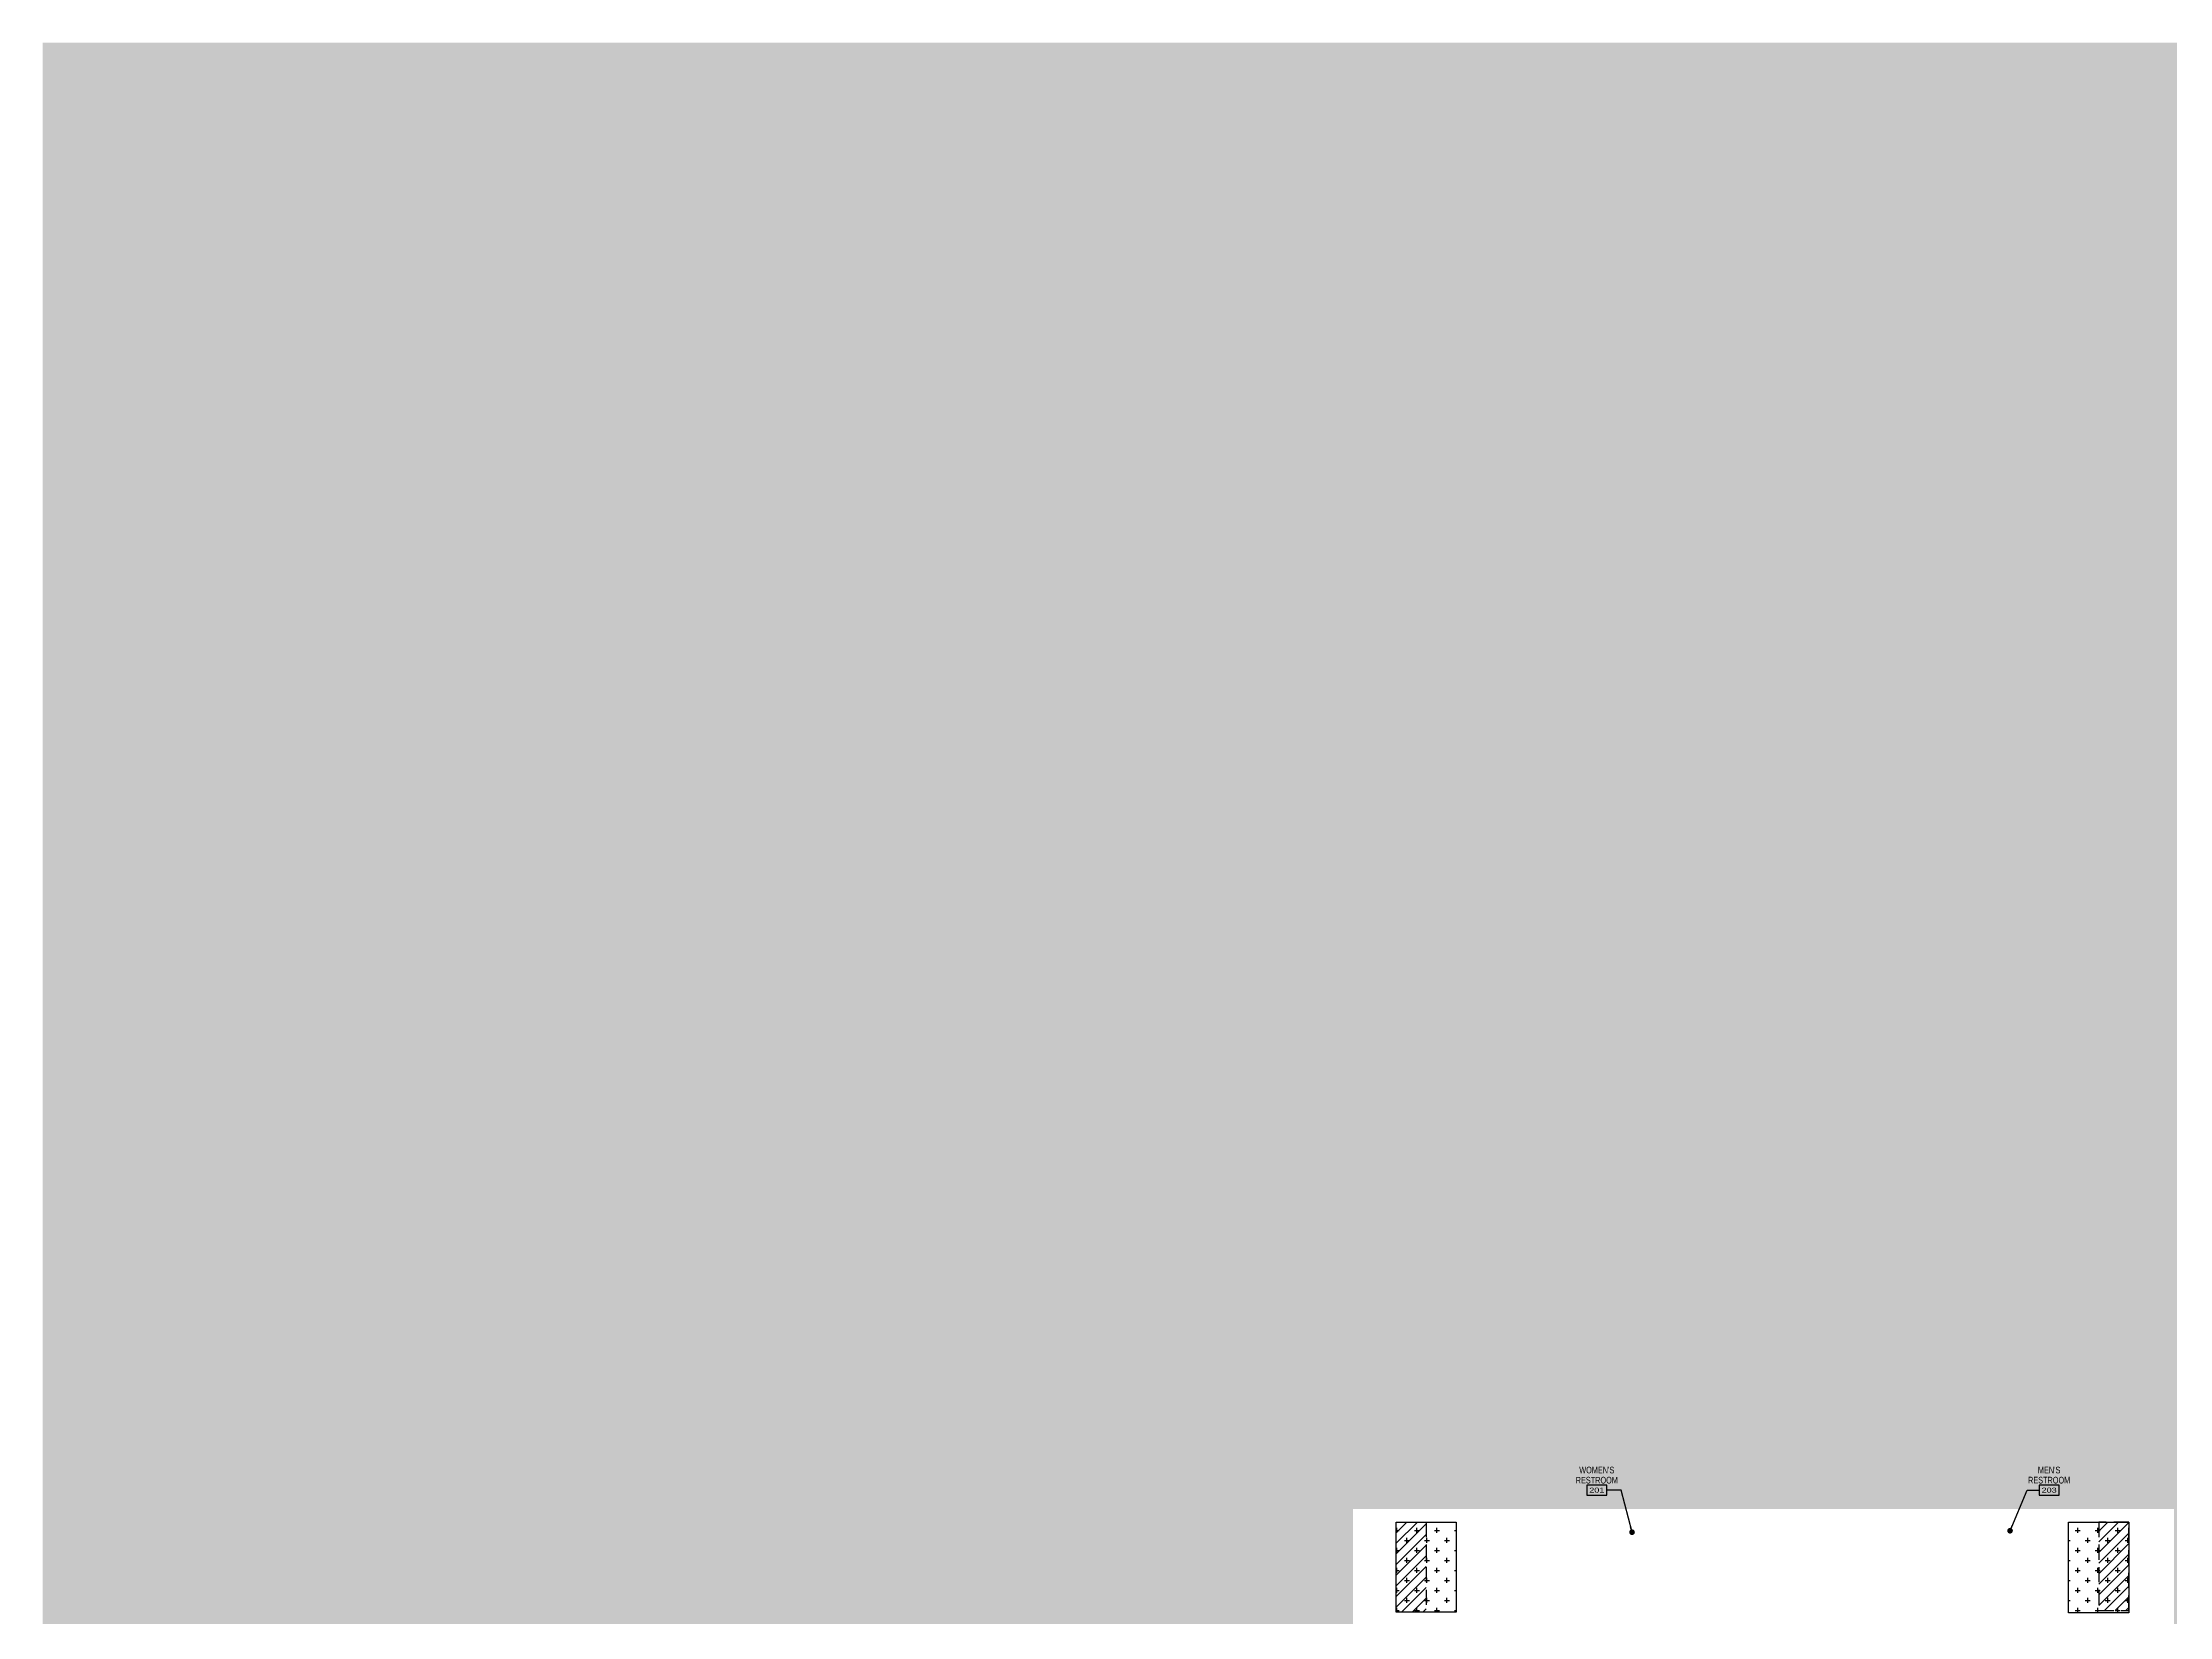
# Model space of a CAD drawing. Header units: inches. Extents: x 0 to 1627, y 1 to 1246.
# Drawn here: x 0 to 850, y 618 to 1246 of the extents above; entities that cross this region are included whole.
import ezdxf
from ezdxf.enums import TextEntityAlignment as Align

# ---------------------------------------------------------------- set-up
doc = ezdxf.new("R2010")
doc.units = ezdxf.units.IN
doc.header["$LTSCALE"] = 96
doc.header["$MEASUREMENT"] = 0
doc.linetypes.add('HIDDEN4', pattern=[0.09375, 0.0625, -0.03125])
for name, color, linetype in [('A-Area-Iden', 7, 'Continuous'), ('A-Area-Iden-Name', 7, 'Continuous'), ('A-Area-Iden-Numb', 7, 'Continuous'), ('A-Flor-Case-Demo', 7, 'HIDDEN4'), ('A-Flor-Case-Neww', 3, 'Continuous'), ('A-Flor-Case-Patt', 1, 'Continuous')]:
    doc.layers.add(name, color=color, linetype=linetype)
doc.styles.add('XFINE_0', font='ARIALN.TTF', dxfattribs={"width": 0.8})
doc.styles.add('XFINE_1-2', font='ARIALN.TTF', dxfattribs={"width": 0.8, "height": 2.5})
doc.dimstyles.new('OTJ_1-2', dxfattribs={"dimscale": 24, "dimtxt": 0.09375, "dimasz": 0.09375, "dimexe": 0.0625, "dimexo": 0.15625, "dimgap": 0.046875, "dimtad": 1, "dimdec": 3, "dimzin": 3, "dimdsep": 46, "dimlunit": 4, "dimtxsty": 'XFINE_1-2', "dimblk": 'ARCHTICK', "dimcen": 0.09, "dimdle": 0.0625, "dimclrd": 15, "dimclre": 15, "dimclrt": 7, "dimadec": 0, "dimazin": 0, "dimtfac": 0.75, "dimtdec": 3, "dimtix": 1, "dimtmove": 1, "dimatfit": 3, "dimfxl": 1, "dimfrac": 1, "dimtolj": 1, "dimtzin": 0, "dimarcsym": 0})

# ---------------------------------------------------------------- blocks, each defined once
blk = doc.blocks.new('_ArchTick')
at = {"color": 0, "linetype": 'ByBlock', "const_width": 0.15}
blk.add_lwpolyline([(-0.5, -0.5), (0.5, 0.5)], dxfattribs=at)
blk = doc.blocks.new('OTJ_Room_Tag_4_P')
at = {"layer": 'A-Area-Iden-Numb', "color": 4}
blk.add_lwpolyline([(2, -2), (2, 0), (-2, 0), (-2, -2)], close=True, dxfattribs=at)
at = {"layer": 'A-Area-Iden-Name', "style": 'XFINE_0', "width": 0.8}
for tag, p in [('ROOM:NAME1', (0, 2.35)), ('ROOM:NAME2', (0, 0.33))]:
    blk.add_attdef(tag, text='', height=1.33, dxfattribs=at).set_placement(p, align=Align.CENTER)
at = {"layer": 'A-Area-Iden-Numb', "style": 'XFINE_0', "width": 1.569593}
blk.add_attdef('ROOM:NUMBER', text='', height=1, dxfattribs=at).set_placement((-1.5, -1.5), (1.5, -1.5), align=Align.FIT)

msp = doc.modelspace()

# ---------------------------------------------------------------- hatches: boundary and pattern name
h = msp.add_hatch(color=13)
h.dxf.hatch_style = 1
h.paths.add_polyline_path([(0, 1246.26), (1627.32, 1246.26), (1627.32, 0.67), (0, 0.67)])
h.paths.add_polyline_path([(523.44, 660.58), (851.53, 660.58), (851.53, 403.35), (523.44, 403.35)], flags=16)
at = {"layer": 'A-Flor-Case-Demo'}
h = msp.add_hatch(dxfattribs=at)
h.set_pattern_fill('ANSI31', color=256, scale=24)
h.paths.add_polyline_path([(540.76, 619.29), (540.76, 655.29), (552.76, 655.29), (552.76, 619.29)])
h = msp.add_hatch(dxfattribs=at)
h.set_pattern_fill('ANSI31', color=256, scale=24)
h.paths.add_polyline_path([(833.38, 655.29), (821.38, 655.29), (821.38, 620.04), (833.38, 620.04)])
at = {"layer": 'A-Flor-Case-Patt'}
h = msp.add_hatch(dxfattribs=at)
h.set_pattern_fill('CROSS', color=256, scale=16, style=0)
h.paths.add_polyline_path([(564.76, 619.29), (540.76, 619.29), (540.76, 655.29), (564.76, 655.29)])
h.paths.add_polyline_path([(833.38, 619.05), (809.38, 619.05), (809.38, 655.29), (833.38, 655.29)])

# ---------------------------------------------------------------- linework, layer by layer
at = {"layer": 'A-Flor-Case-Demo'}
for points in [[(540.76, 619.29), (540.76, 655.29), (552.76, 655.29), (552.76, 619.29)], [(833.38, 655.29), (821.38, 655.29), (821.38, 620.04), (833.38, 620.04)]]:
    msp.add_lwpolyline(points, close=True, dxfattribs=at)
at = {"layer": 'A-Flor-Case-Neww'}
for points in [[(564.76, 619.29), (540.76, 619.29), (540.76, 655.29), (564.76, 655.29)], [(833.38, 619.05), (809.38, 619.05), (809.38, 655.29), (833.38, 655.29)]]:
    msp.add_lwpolyline(points, close=True, dxfattribs=at)

# ---------------------------------------------------------------- block references
at = {"layer": 'A-Area-Iden', "xscale": 2, "yscale": 2, "zscale": 2}
for p, values in [((620.89, 670.06), {'ROOM:NAME1': "WOMEN'S", 'ROOM:NAME2': 'RESTROOM', 'ROOM:NUMBER': '201'}), ((801.59, 670.07), {'ROOM:NAME1': "MEN'S", 'ROOM:NAME2': 'RESTROOM', 'ROOM:NUMBER': '203'})]:
    msp.add_blockref('OTJ_Room_Tag_4_P', p, dxfattribs=at).add_auto_attribs(values)

# ---------------------------------------------------------------- leaders
at = {"layer": 'A-Area-Iden'}
for points in [[(634.96, 651.26), (630.62, 668.06), (624.89, 668.06)], [(785.97, 651.85), (792.87, 668.06), (797.59, 668.07)]]:
    msp.add_leader(points, dimstyle='OTJ_1-2', override={"dimtad": 0, "dimldrblk": 'Dot'}, dxfattribs=at)

doc.saveas('drawing.dxf')
